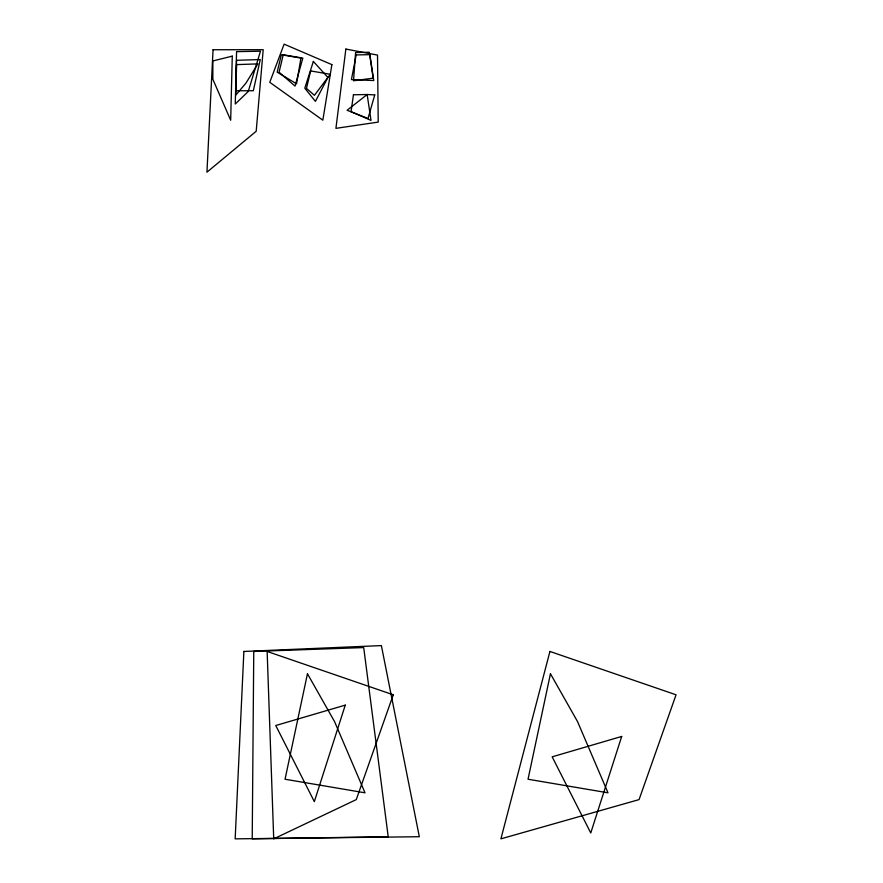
<?xml version="1.0" encoding="UTF-8"?>
<svg xmlns="http://www.w3.org/2000/svg" width="883" height="883" viewBox="0 0 883 883"><rect width="100%" height="100%" fill="white"/><g stroke="black" fill="none" stroke-linecap="round" stroke-linejoin="round"><path stroke-width="1.32" d="M253.763 651.455L252.218 838.85L388.211 836.731L363.708 647.57L253.763 651.455M232.273 56.137L230.684 120.243L212.858 79.271L212.847 60.96L232.273 56.137M236.567 51.644L235.264 104.006L248.233 91.501L260.485 51.203L236.567 51.644M236.567 60.298L235.805 90.783L253.322 90.728L260.264 59.558L236.567 60.298M236.567 64.614L235.805 95.11L245.971 83.09L257.858 63.885L236.567 64.614M243.874 651.455L235.165 838.85L419.326 836.731L381.379 645.594L243.874 651.455M213.057 49.735L206.942 172.185L256.191 131.269L263.211 49.702L213.057 49.735M355.595 52.538L353.531 80.772L373.156 78.157L369.293 52.263L355.595 52.538M345.86 49.062L335.926 128.355L378.211 122.097L377.516 55.088L345.86 49.062M353.443 94.779L351.059 111.655L371.015 120.408L367.151 94.514L353.443 94.779M331.887 64.636L322.836 120.176L269.768 82.318L284.127 44.15L331.887 64.636M300.948 58.101L296.556 83.797L277.174 72.185L281.357 54.746L300.948 58.101M356.191 54.923L351.423 79.591L373.763 80.552L369.9 54.658L356.191 54.923M307.461 673.751L285.043 779.236L365.021 792.813L334.547 721.577L307.461 673.751M550.451 673.751L528.034 779.236L608.001 792.813L577.526 721.577L550.451 673.751M283.244 54.746L279.072 72.185L295.043 86.093L302.836 58.101L283.244 54.746M310.639 70.927L306.467 88.366L314.447 95.32L330.231 74.282L310.639 70.927M549.932 651.455L500.904 838.85L639.06 799.612L676.058 694.8L549.932 651.455M374.745 94.922L368.023 118.443L347.085 110.276L367.151 94.514L374.745 94.922M313.355 61.435L304.79 88.201L315.43 101.368L327.891 77.45L313.355 61.435M345.264 705.131L314.337 801.632L275.761 725.517L345.264 705.131M621.687 736.455L590.76 832.956L552.173 756.83L621.687 736.455M393.266 694.8L356.268 799.612L273.719 838.85L267.141 651.455L393.266 694.8"/></g></svg>
